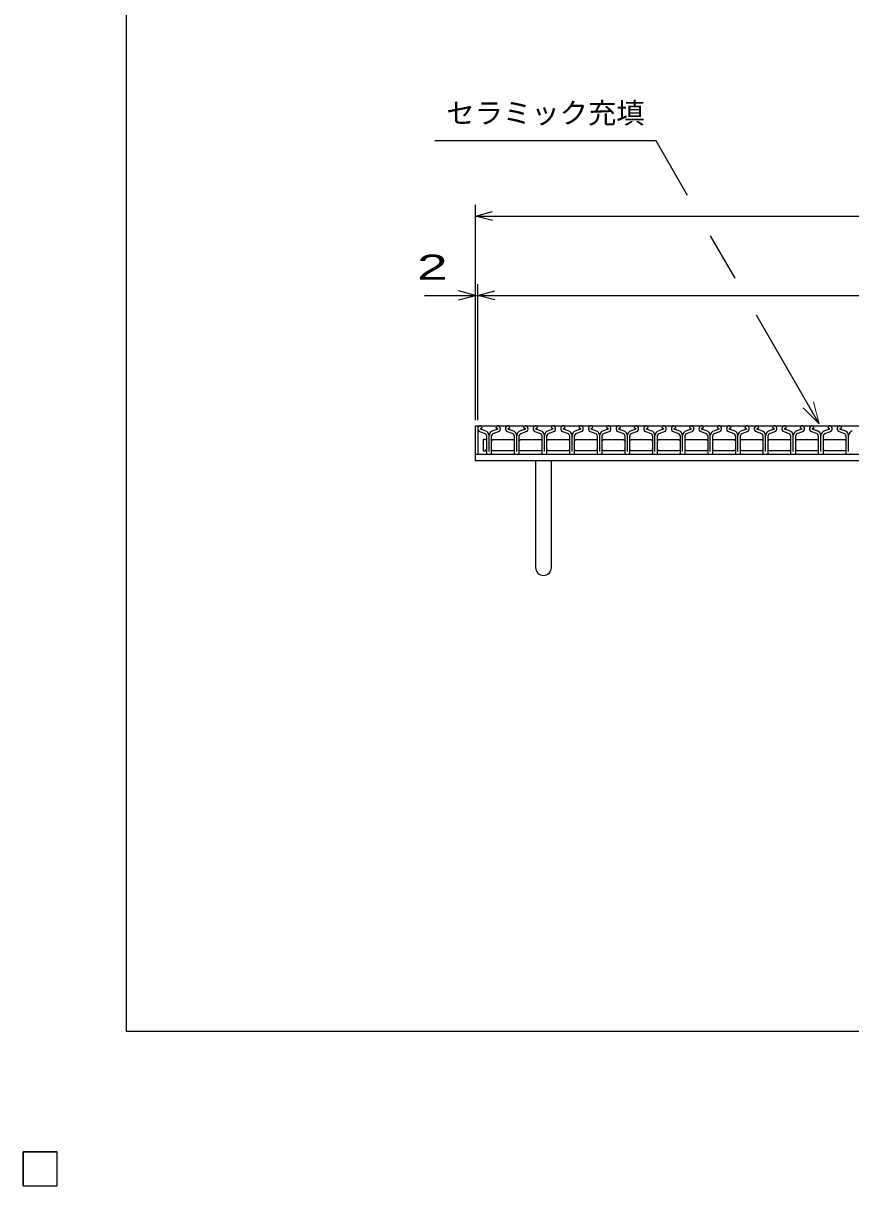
# Model space of a CAD drawing. Units: millimetres, scale not verified. Extents: x -1820 to 1731, y -1282 to 1054.
# Drawn here: x -1820 to -1090, y -1282 to -257 of the extents above; entities that cross this region are included whole.
import ezdxf
from ezdxf.enums import TextEntityAlignment as Align

# ---------------------------------------------------------------- set-up
doc = ezdxf.new("R2010")
doc.units = ezdxf.units.MM
doc.header["$LTSCALE"] = 10
for name, color, linetype, lineweight in [('0_2', 150, 'Continuous', 25), ('16', 3, 'Continuous', 25), ('19', 6, 'Continuous', 25), ('22', 2, 'Continuous', 25)]:
    doc.layers.add(name, color=color, linetype=linetype, lineweight=lineweight)
doc.styles.add('ベクトル', font='')
doc.styles.get('ベクトル').set_extended_font_data('ベクトル')

msp = doc.modelspace()

# ---------------------------------------------------------------- linework, layer by layer
at = {"layer": '0_2'}
for p, q in [((-1729, -1146.5), (-1729, 1053.5)), ((1731, -1146.5), (-1729, -1146.5))]:
    msp.add_line(p, q, dxfattribs=at)
at = {"layer": '0_2', "color": 4}
for p, q in [((-1261.71, -360.73), (-1456.71, -360.73)), ((-1233.92, -408.87), (-1261.71, -360.73)), ((-1191.86, -481.72), (-1213.48, -444.27)), ((-1117.65, -610.26), (-1172.96, -514.46))]:
    msp.add_line(p, q, dxfattribs=at)
at = {"layer": '0_2', "color": 4, "lineweight": 13}
for p, q in [((-1117.65, -610.26), (-1122.82, -590.94)), ((-1131.79, -596.11), (-1117.65, -610.26))]:
    msp.add_line(p, q, dxfattribs=at)
at = {"layer": '16'}
for p, q in [((-1419, -612), (-423, -612)), ((-1419, -612), (-1419, -637)), ((-1412.3, -616.53), (-1416.62, -615.01)), ((-1416.46, -614.31), (-1415.02, -613.61)), ((-1415.02, -613.61), (-1415.02, -613.38)), ((-1401.4, -615.01), (-1405.72, -616.53)), ((-1403, -613.38), (-1403, -613.61)), ((-1403, -613.61), (-1401.56, -614.31)), ((-1387.9, -616.53), (-1392.22, -615.01)), ((-1392.06, -614.31), (-1390.62, -613.61)), ((-1390.62, -613.61), (-1390.62, -613.38)), ((-1377, -615.01), (-1381.32, -616.53)), ((-1378.6, -613.38), (-1378.6, -613.61)), ((-1378.6, -613.61), (-1377.16, -614.31)), ((-1363.5, -616.53), (-1367.82, -615.01)), ((-1367.66, -614.31), (-1366.22, -613.61)), ((-1366.22, -613.61), (-1366.22, -613.38)), ((-1352.6, -615.01), (-1356.92, -616.53)), ((-1354.2, -613.38), (-1354.2, -613.61)), ((-1354.2, -613.61), (-1352.76, -614.31)), ((-1339.1, -616.53), (-1343.42, -615.01)), ((-1343.26, -614.31), (-1341.82, -613.61)), ((-1341.82, -613.61), (-1341.82, -613.38)), ((-1328.2, -615.01), (-1332.52, -616.53)), ((-1329.8, -613.38), (-1329.8, -613.61)), ((-1329.8, -613.61), (-1328.36, -614.31)), ((-1314.7, -616.53), (-1319.02, -615.01)), ((-1318.86, -614.31), (-1317.42, -613.61)), ((-1317.42, -613.61), (-1317.42, -613.38)), ((-1303.8, -615.01), (-1308.12, -616.53)), ((-1305.4, -613.38), (-1305.4, -613.61)), ((-1305.4, -613.61), (-1303.96, -614.31)), ((-1290.3, -616.53), (-1294.62, -615.01)), ((-1294.46, -614.31), (-1293.02, -613.61)), ((-1293.02, -613.61), (-1293.02, -613.38)), ((-1279.4, -615.01), (-1283.72, -616.53)), ((-1281, -613.38), (-1281, -613.61)), ((-1281, -613.61), (-1279.56, -614.31)), ((-1265.9, -616.53), (-1270.22, -615.01)), ((-1270.06, -614.31), (-1268.62, -613.61)), ((-1268.62, -613.61), (-1268.62, -613.38)), ((-1255, -615.01), (-1259.32, -616.53)), ((-1256.6, -613.38), (-1256.6, -613.61)), ((-1256.6, -613.61), (-1255.16, -614.31)), ((-1241.5, -616.53), (-1245.82, -615.01)), ((-1245.66, -614.31), (-1244.22, -613.61)), ((-1244.22, -613.61), (-1244.22, -613.38)), ((-1230.6, -615.01), (-1234.92, -616.53)), ((-1232.2, -613.38), (-1232.2, -613.61)), ((-1232.2, -613.61), (-1230.76, -614.31)), ((-1217.1, -616.53), (-1221.42, -615.01)), ((-1221.26, -614.31), (-1219.82, -613.61)), ((-1219.82, -613.61), (-1219.82, -613.38)), ((-1206.2, -615.01), (-1210.52, -616.53)), ((-1207.8, -613.38), (-1207.8, -613.61)), ((-1207.8, -613.61), (-1206.36, -614.31)), ((-1192.7, -616.53), (-1197.02, -615.01)), ((-1196.86, -614.31), (-1195.42, -613.61)), ((-1195.42, -613.61), (-1195.42, -613.38)), ((-1181.8, -615.01), (-1186.12, -616.53)), ((-1183.4, -613.38), (-1183.4, -613.61)), ((-1183.4, -613.61), (-1181.96, -614.31)), ((-1168.3, -616.53), (-1172.62, -615.01)), ((-1172.46, -614.31), (-1171.02, -613.61)), ((-1171.02, -613.61), (-1171.02, -613.38)), ((-1157.4, -615.01), (-1161.72, -616.53)), ((-1159, -613.38), (-1159, -613.61)), ((-1159, -613.61), (-1157.56, -614.31)), ((-1143.9, -616.53), (-1148.22, -615.01)), ((-1148.06, -614.31), (-1146.62, -613.61)), ((-1146.62, -613.61), (-1146.62, -613.38)), ((-1133, -615.01), (-1137.32, -616.53)), ((-1134.6, -613.38), (-1134.6, -613.61)), ((-1134.6, -613.61), (-1133.16, -614.31)), ((-1119.5, -616.53), (-1123.82, -615.01)), ((-1123.66, -614.31), (-1122.22, -613.61)), ((-1122.22, -613.61), (-1122.22, -613.38)), ((-1108.6, -615.01), (-1112.92, -616.53)), ((-1110.2, -613.38), (-1110.2, -613.61)), ((-1110.2, -613.61), (-1108.76, -614.31)), ((-1095.1, -616.53), (-1099.42, -615.01)), ((-1099.26, -614.31), (-1097.82, -613.61)), ((-1097.82, -613.61), (-1097.82, -613.38)), ((-1417.38, -617.18), (-1412.51, -618.89)), ((-1412.25, -624), (-1414.25, -624)), ((-1414.25, -624), (-1414.25, -634)), ((-1411.25, -625), (-1412.25, -624)), ((-1411.31, -620.59), (-1411.31, -636.31)), ((-1409, -634.71), (-1409, -620.64)), ((-1406.75, -625), (-1405.75, -624)), ((-1406.71, -636.31), (-1406.71, -620.59)), ((-1405.75, -624), (-1387.85, -624)), ((-1405.51, -618.89), (-1400.64, -617.18)), ((-1392.98, -617.18), (-1388.11, -618.89)), ((-1387.85, -624), (-1386.85, -625)), ((-1386.91, -620.59), (-1386.91, -636.31)), ((-1384.6, -634.71), (-1384.6, -620.64)), ((-1382.35, -625), (-1381.35, -624)), ((-1382.31, -636.31), (-1382.31, -620.59)), ((-1381.35, -624), (-1363.45, -624)), ((-1381.11, -618.89), (-1376.24, -617.18)), ((-1368.58, -617.18), (-1363.71, -618.89)), ((-1363.45, -624), (-1362.45, -625)), ((-1362.51, -620.59), (-1362.51, -636.31)), ((-1360.2, -634.71), (-1360.2, -620.64)), ((-1357.95, -625), (-1356.95, -624)), ((-1357.91, -636.31), (-1357.91, -620.59)), ((-1356.95, -624), (-1339.05, -624)), ((-1356.71, -618.89), (-1351.84, -617.18)), ((-1344.18, -617.18), (-1339.31, -618.89)), ((-1339.05, -624), (-1338.05, -625)), ((-1338.11, -620.59), (-1338.11, -636.31)), ((-1335.8, -634.71), (-1335.8, -620.64)), ((-1333.55, -625), (-1332.55, -624)), ((-1333.51, -636.31), (-1333.51, -620.59)), ((-1332.55, -624), (-1314.65, -624)), ((-1332.31, -618.89), (-1327.44, -617.18)), ((-1319.78, -617.18), (-1314.91, -618.89)), ((-1314.65, -624), (-1313.65, -625)), ((-1313.71, -620.59), (-1313.71, -636.31)), ((-1311.4, -634.71), (-1311.4, -620.64)), ((-1309.15, -625), (-1308.15, -624)), ((-1309.11, -636.31), (-1309.11, -620.59)), ((-1308.15, -624), (-1290.25, -624)), ((-1307.91, -618.89), (-1303.04, -617.18)), ((-1295.38, -617.18), (-1290.51, -618.89)), ((-1290.25, -624), (-1289.25, -625)), ((-1289.31, -620.59), (-1289.31, -636.31)), ((-1287, -634.71), (-1287, -620.64)), ((-1284.75, -625), (-1283.75, -624)), ((-1284.71, -636.31), (-1284.71, -620.59)), ((-1283.75, -624), (-1265.85, -624)), ((-1283.51, -618.89), (-1278.64, -617.18)), ((-1270.98, -617.18), (-1266.11, -618.89)), ((-1265.85, -624), (-1264.85, -625)), ((-1264.91, -620.59), (-1264.91, -636.31)), ((-1262.6, -634.71), (-1262.6, -620.64)), ((-1260.35, -625), (-1259.35, -624)), ((-1260.31, -636.31), (-1260.31, -620.59)), ((-1259.35, -624), (-1241.45, -624)), ((-1259.11, -618.89), (-1254.24, -617.18)), ((-1246.58, -617.18), (-1241.71, -618.89)), ((-1241.45, -624), (-1240.45, -625)), ((-1240.51, -620.59), (-1240.51, -636.31)), ((-1238.2, -634.71), (-1238.2, -620.64)), ((-1235.95, -625), (-1234.95, -624)), ((-1235.91, -636.31), (-1235.91, -620.59)), ((-1234.95, -624), (-1217.05, -624)), ((-1234.71, -618.89), (-1229.84, -617.18)), ((-1222.18, -617.18), (-1217.31, -618.89)), ((-1217.05, -624), (-1216.05, -625)), ((-1216.11, -620.59), (-1216.11, -636.31)), ((-1213.8, -634.71), (-1213.8, -620.64)), ((-1211.55, -625), (-1210.55, -624)), ((-1211.51, -636.31), (-1211.51, -620.59)), ((-1210.55, -624), (-1192.65, -624)), ((-1210.31, -618.89), (-1205.44, -617.18)), ((-1197.78, -617.18), (-1192.91, -618.89)), ((-1192.65, -624), (-1191.65, -625)), ((-1191.71, -620.59), (-1191.71, -636.31)), ((-1189.4, -634.71), (-1189.4, -620.64)), ((-1187.15, -625), (-1186.15, -624)), ((-1187.11, -636.31), (-1187.11, -620.59)), ((-1186.15, -624), (-1168.25, -624)), ((-1185.91, -618.89), (-1181.04, -617.18)), ((-1173.38, -617.18), (-1168.51, -618.89)), ((-1168.25, -624), (-1167.25, -625)), ((-1167.31, -620.59), (-1167.31, -636.31)), ((-1165, -634.71), (-1165, -620.64)), ((-1162.75, -625), (-1161.75, -624)), ((-1162.71, -636.31), (-1162.71, -620.59)), ((-1161.75, -624), (-1143.85, -624)), ((-1161.51, -618.89), (-1156.64, -617.18)), ((-1148.98, -617.18), (-1144.11, -618.89)), ((-1143.85, -624), (-1142.85, -625)), ((-1142.91, -620.59), (-1142.91, -636.31)), ((-1140.6, -634.71), (-1140.6, -620.64)), ((-1138.35, -625), (-1137.35, -624)), ((-1138.31, -636.31), (-1138.31, -620.59)), ((-1137.35, -624), (-1119.45, -624)), ((-1137.11, -618.89), (-1132.24, -617.18)), ((-1124.58, -617.18), (-1119.71, -618.89)), ((-1119.45, -624), (-1118.45, -625)), ((-1118.51, -620.59), (-1118.51, -636.31)), ((-1116.2, -634.71), (-1116.2, -620.64)), ((-1113.95, -625), (-1112.95, -624)), ((-1113.91, -636.31), (-1113.91, -620.59)), ((-1112.95, -624), (-1095.05, -624)), ((-1112.71, -618.89), (-1107.84, -617.18)), ((-1100.18, -617.18), (-1095.31, -618.89)), ((-1095.05, -624), (-1094.05, -625)), ((-1094.11, -620.59), (-1094.11, -636.31)), ((-1091.8, -634.71), (-1091.8, -620.64)), ((-1414.25, -634), (-1412.25, -634)), ((-1412.25, -634), (-1411.25, -633)), ((-1405.75, -634), (-1406.75, -633)), ((-1387.85, -634), (-1405.75, -634)), ((-1386.85, -633), (-1387.85, -634)), ((-1381.35, -634), (-1382.35, -633)), ((-1363.45, -634), (-1381.35, -634)), ((-1362.45, -633), (-1363.45, -634)), ((-1356.95, -634), (-1357.95, -633)), ((-1339.05, -634), (-1356.95, -634)), ((-1338.05, -633), (-1339.05, -634)), ((-1332.55, -634), (-1333.55, -633)), ((-1314.65, -634), (-1332.55, -634)), ((-1313.65, -633), (-1314.65, -634)), ((-1308.15, -634), (-1309.15, -633)), ((-1290.25, -634), (-1308.15, -634)), ((-1289.25, -633), (-1290.25, -634)), ((-1283.75, -634), (-1284.75, -633)), ((-1265.85, -634), (-1283.75, -634)), ((-1264.85, -633), (-1265.85, -634)), ((-1259.35, -634), (-1260.35, -633)), ((-1241.45, -634), (-1259.35, -634)), ((-1240.45, -633), (-1241.45, -634)), ((-1234.95, -634), (-1235.95, -633)), ((-1217.05, -634), (-1234.95, -634)), ((-1216.05, -633), (-1217.05, -634)), ((-1210.55, -634), (-1211.55, -633)), ((-1192.65, -634), (-1210.55, -634)), ((-1191.65, -633), (-1192.65, -634)), ((-1186.15, -634), (-1187.15, -633)), ((-1168.25, -634), (-1186.15, -634)), ((-1167.25, -633), (-1168.25, -634)), ((-1161.75, -634), (-1162.75, -633)), ((-1143.85, -634), (-1161.75, -634)), ((-1142.85, -633), (-1143.85, -634)), ((-1137.35, -634), (-1138.35, -633)), ((-1119.45, -634), (-1137.35, -634)), ((-1118.45, -633), (-1119.45, -634)), ((-1112.95, -634), (-1113.95, -633)), ((-1095.05, -634), (-1112.95, -634)), ((-1094.05, -633), (-1095.05, -634)), ((-1419, -637), (-423, -637)), ((-1410.61, -637.01), (-1407.41, -637.01)), ((-1386.21, -637.01), (-1383.01, -637.01)), ((-1361.81, -637.01), (-1358.61, -637.01)), ((-1337.41, -637.01), (-1334.21, -637.01)), ((-1313.01, -637.01), (-1309.81, -637.01)), ((-1288.61, -637.01), (-1285.41, -637.01)), ((-1264.21, -637.01), (-1261.01, -637.01)), ((-1239.81, -637.01), (-1236.61, -637.01)), ((-1215.41, -637.01), (-1212.21, -637.01)), ((-1191.01, -637.01), (-1187.81, -637.01)), ((-1166.61, -637.01), (-1163.41, -637.01)), ((-1142.21, -637.01), (-1139.01, -637.01)), ((-1117.81, -637.01), (-1114.61, -637.01)), ((-1093.41, -637.01), (-1090.21, -637.01)), ((-1820, -1252.5), (-1790, -1252.5)), ((-1820, -1282.5), (-1820, -1252.5)), ((-1820, -1252.5), (-1790, -1252.5)), ((-1820, -1282.5), (-1820, -1252.5)), ((-1820, -1252.5), (-1790, -1252.5)), ((-1820, -1282.5), (-1820, -1252.5)), ((-1820, -1252.5), (-1790, -1252.5)), ((-1820, -1282.5), (-1820, -1252.5)), ((-1820, -1252.5), (-1790, -1252.5)), ((-1820, -1282.5), (-1820, -1252.5)), ((-1790, -1282.5), (-1790, -1252.5)), ((-1790, -1282.5), (-1790, -1252.5)), ((-1790, -1282.5), (-1790, -1252.5)), ((-1790, -1282.5), (-1790, -1252.5)), ((-1790, -1282.5), (-1790, -1252.5)), ((-1820, -1282.5), (-1790, -1282.5)), ((-1820, -1282.5), (-1790, -1282.5)), ((-1820, -1282.5), (-1790, -1282.5)), ((-1820, -1282.5), (-1790, -1282.5)), ((-1820, -1282.5), (-1790, -1282.5))]:
    msp.add_line(p, q, dxfattribs=at)
for centre, radius, start, end in [((-1416.31, -614.7), 2.7, 90.98, 246.68), ((-1416.29, -614.72), 0.44, 111.91, 222.33), ((-1416.47, -613.45), 1.45, 2.5, 85.55), ((-1401.55, -613.45), 1.45, 94.45, 177.5), ((-1401.71, -614.7), 2.7, 293.32, 89.02002), ((-1401.73, -614.72), 0.44, 317.67, 68.08999), ((-1391.91, -614.7), 2.7, 90.98, 246.68), ((-1391.89, -614.72), 0.44, 111.91, 222.33), ((-1392.07, -613.45), 1.45, 2.5, 85.55), ((-1377.15, -613.45), 1.45, 94.45, 177.5), ((-1377.31, -614.7), 2.7, 293.32, 89.02002), ((-1377.33, -614.72), 0.44, 317.67, 68.08999), ((-1367.51, -614.7), 2.7, 90.98, 246.68), ((-1367.49, -614.72), 0.44, 111.91, 222.33), ((-1367.67, -613.45), 1.45, 2.5, 85.55), ((-1352.75, -613.45), 1.45, 94.45, 177.5), ((-1352.91, -614.7), 2.7, 293.32, 89.02002), ((-1352.93, -614.72), 0.44, 317.67, 68.08999), ((-1343.11, -614.7), 2.7, 90.98, 246.68), ((-1343.09, -614.72), 0.44, 111.91, 222.33), ((-1343.27, -613.45), 1.45, 2.5, 85.55), ((-1328.35, -613.45), 1.45, 94.45, 177.5), ((-1328.51, -614.7), 2.7, 293.32, 89.02002), ((-1328.53, -614.72), 0.44, 317.67, 68.08999), ((-1318.71, -614.7), 2.7, 90.98, 246.68), ((-1318.69, -614.72), 0.44, 111.91, 222.33), ((-1318.87, -613.45), 1.45, 2.5, 85.55), ((-1303.95, -613.45), 1.45, 94.45, 177.5), ((-1304.11, -614.7), 2.7, 293.32, 89.02002), ((-1304.13, -614.72), 0.44, 317.67, 68.08999), ((-1294.31, -614.7), 2.7, 90.98, 246.68), ((-1294.29, -614.72), 0.44, 111.91, 222.33), ((-1294.47, -613.45), 1.45, 2.5, 85.55), ((-1279.55, -613.45), 1.45, 94.45, 177.5), ((-1279.71, -614.7), 2.7, 293.32, 89.02002), ((-1279.73, -614.72), 0.44, 317.67, 68.08999), ((-1269.91, -614.7), 2.7, 90.98, 246.68), ((-1269.89, -614.72), 0.44, 111.91, 222.33), ((-1270.07, -613.45), 1.45, 2.5, 85.55), ((-1255.15, -613.45), 1.45, 94.45, 177.5), ((-1255.31, -614.7), 2.7, 293.32, 89.02002), ((-1255.33, -614.72), 0.44, 317.67, 68.08999), ((-1245.51, -614.7), 2.7, 90.98, 246.68), ((-1245.49, -614.72), 0.44, 111.91, 222.33), ((-1245.67, -613.45), 1.45, 2.5, 85.55), ((-1230.75, -613.45), 1.45, 94.45, 177.5), ((-1230.91, -614.7), 2.7, 293.32, 89.02002), ((-1230.93, -614.72), 0.44, 317.67, 68.08999), ((-1221.11, -614.7), 2.7, 90.98, 246.68), ((-1221.09, -614.72), 0.44, 111.91, 222.33), ((-1221.27, -613.45), 1.45, 2.5, 85.55), ((-1206.35, -613.45), 1.45, 94.45, 177.5), ((-1206.51, -614.7), 2.7, 293.32, 89.02002), ((-1206.53, -614.72), 0.44, 317.67, 68.08999), ((-1196.71, -614.7), 2.7, 90.98, 246.68), ((-1196.69, -614.72), 0.44, 111.91, 222.33), ((-1196.87, -613.45), 1.45, 2.5, 85.55), ((-1181.95, -613.45), 1.45, 94.45, 177.5), ((-1182.11, -614.7), 2.7, 293.32, 89.02002), ((-1182.13, -614.72), 0.44, 317.67, 68.08999), ((-1172.31, -614.7), 2.7, 90.98, 246.68), ((-1172.29, -614.72), 0.44, 111.91, 222.33), ((-1172.47, -613.45), 1.45, 2.5, 85.55), ((-1157.55, -613.45), 1.45, 94.45, 177.5), ((-1157.71, -614.7), 2.7, 293.32, 89.02002), ((-1157.73, -614.72), 0.44, 317.67, 68.08999), ((-1147.91, -614.7), 2.7, 90.98, 246.68), ((-1147.89, -614.72), 0.44, 111.91, 222.33), ((-1148.07, -613.45), 1.45, 2.5, 85.55), ((-1133.15, -613.45), 1.45, 94.45, 177.5), ((-1133.31, -614.7), 2.7, 293.32, 89.02002), ((-1133.33, -614.72), 0.44, 317.67, 68.08999), ((-1123.51, -614.7), 2.7, 90.98, 246.68), ((-1123.49, -614.72), 0.44, 111.91, 222.33), ((-1123.67, -613.45), 1.45, 2.5, 85.55), ((-1108.75, -613.45), 1.45, 94.45, 177.5), ((-1108.91, -614.7), 2.7, 293.32, 89.02002), ((-1108.93, -614.72), 0.44, 317.67, 68.08999), ((-1099.11, -614.7), 2.7, 90.98, 246.68), ((-1099.09, -614.72), 0.44, 111.91, 222.33), ((-1099.27, -613.45), 1.45, 2.5, 85.55), ((-1413.11, -620.59), 1.8, 0, 70.58), ((-1413.59, -620.94), 4.6, 3.78, 73.7), ((-1404.43, -620.94), 4.6, 106.3, 176.22), ((-1404.91, -620.59), 1.8, 109.42, 180), ((-1388.71, -620.59), 1.8, 0, 70.58), ((-1389.19, -620.94), 4.6, 3.78, 73.7), ((-1380.03, -620.94), 4.6, 106.3, 176.22), ((-1380.51, -620.59), 1.8, 109.42, 180), ((-1364.31, -620.59), 1.8, 0, 70.58), ((-1364.79, -620.94), 4.6, 3.78, 73.7), ((-1355.63, -620.94), 4.6, 106.3, 176.22), ((-1356.11, -620.59), 1.8, 109.42, 180), ((-1339.91, -620.59), 1.8, 0, 70.58), ((-1340.39, -620.94), 4.6, 3.78, 73.7), ((-1331.23, -620.94), 4.6, 106.3, 176.22), ((-1331.71, -620.59), 1.8, 109.42, 180), ((-1315.51, -620.59), 1.8, 0, 70.58), ((-1315.99, -620.94), 4.6, 3.78, 73.7), ((-1306.83, -620.94), 4.6, 106.3, 176.22), ((-1307.31, -620.59), 1.8, 109.42, 180), ((-1291.11, -620.59), 1.8, 0, 70.58), ((-1291.59, -620.94), 4.6, 3.78, 73.7), ((-1282.43, -620.94), 4.6, 106.3, 176.22), ((-1282.91, -620.59), 1.8, 109.42, 180), ((-1266.71, -620.59), 1.8, 0, 70.58), ((-1267.19, -620.94), 4.6, 3.78, 73.7), ((-1258.03, -620.94), 4.6, 106.3, 176.22), ((-1258.51, -620.59), 1.8, 109.42, 180), ((-1242.31, -620.59), 1.8, 0, 70.58), ((-1242.79, -620.94), 4.6, 3.78, 73.7), ((-1233.63, -620.94), 4.6, 106.3, 176.22), ((-1234.11, -620.59), 1.8, 109.42, 180), ((-1217.91, -620.59), 1.8, 0, 70.58), ((-1218.39, -620.94), 4.6, 3.78, 73.7), ((-1209.23, -620.94), 4.6, 106.3, 176.22), ((-1209.71, -620.59), 1.8, 109.42, 180), ((-1193.51, -620.59), 1.8, 0, 70.58), ((-1193.99, -620.94), 4.6, 3.78, 73.7), ((-1184.83, -620.94), 4.6, 106.3, 176.22), ((-1185.31, -620.59), 1.8, 109.42, 180), ((-1169.11, -620.59), 1.8, 0, 70.58), ((-1169.59, -620.94), 4.6, 3.78, 73.7), ((-1160.43, -620.94), 4.6, 106.3, 176.22), ((-1160.91, -620.59), 1.8, 109.42, 180), ((-1144.71, -620.59), 1.8, 0, 70.58), ((-1145.19, -620.94), 4.6, 3.78, 73.7), ((-1136.03, -620.94), 4.6, 106.3, 176.22), ((-1136.51, -620.59), 1.8, 109.42, 180), ((-1120.31, -620.59), 1.8, 0, 70.58), ((-1120.79, -620.94), 4.6, 3.78, 73.7), ((-1111.63, -620.94), 4.6, 106.3, 176.22), ((-1112.11, -620.59), 1.8, 109.42, 180), ((-1095.91, -620.59), 1.8, 0, 70.58), ((-1096.39, -620.94), 4.6, 3.78, 73.7), ((-1087.23, -620.94), 4.6, 106.3, 176.22), ((-1410.61, -636.31), 0.7, 180, 270), ((-1407.41, -636.31), 0.7, 270, 0), ((-1386.21, -636.31), 0.7, 180, 270), ((-1383.01, -636.31), 0.7, 270, 0), ((-1361.81, -636.31), 0.7, 180, 270), ((-1358.61, -636.31), 0.7, 270, 0), ((-1337.41, -636.31), 0.7, 180, 270), ((-1334.21, -636.31), 0.7, 270, 0), ((-1313.01, -636.31), 0.7, 180, 270), ((-1309.81, -636.31), 0.7, 270, 0), ((-1288.61, -636.31), 0.7, 180, 270), ((-1285.41, -636.31), 0.7, 270, 0), ((-1264.21, -636.31), 0.7, 180, 270), ((-1261.01, -636.31), 0.7, 270, 0), ((-1239.81, -636.31), 0.7, 180, 270), ((-1236.61, -636.31), 0.7, 270, 0), ((-1215.41, -636.31), 0.7, 180, 270), ((-1212.21, -636.31), 0.7, 270, 0), ((-1191.01, -636.31), 0.7, 180, 270), ((-1187.81, -636.31), 0.7, 270, 0), ((-1166.61, -636.31), 0.7, 180, 270), ((-1163.41, -636.31), 0.7, 270, 0), ((-1142.21, -636.31), 0.7, 180, 270), ((-1139.01, -636.31), 0.7, 270, 0), ((-1117.81, -636.31), 0.7, 180, 270), ((-1114.61, -636.31), 0.7, 270, 0), ((-1093.41, -636.31), 0.7, 180, 270), ((-1090.21, -636.31), 0.7, 270, 0)]:
    msp.add_arc(centre, radius, start, end, dxfattribs=at)
at = {"layer": '19'}
for p, q in [((-1421, -637), (-1421, -612)), ((-1421, -612), (-1419, -612)), ((-1421, -637), (-421, -637)), ((-1421, -643), (-1421, -637)), ((-421, -643), (-1421, -643)), ((-1368, -643), (-1368, -737)), ((-1354, -737), (-1354, -643))]:
    msp.add_line(p, q, dxfattribs=at)
msp.add_arc((-1361, -737), 7, 180, 0, dxfattribs=at)
at = {"layer": '22', "color": 4}
for p, q in [((-1421, -607), (-1421, -417)), ((-1421, -427), (-1406, -423)), ((-1406, -431), (-1421, -427)), ((-1421, -427), (-421, -427)), ((-1421, -607), (-1421, -487)), ((-1419, -607), (-1419, -487)), ((-1466, -497), (-1421, -497)), ((-1421, -497), (-1436, -493)), ((-1436, -501), (-1421, -497)), ((-1421, -497), (-1419, -497)), ((-1419, -497), (-1404, -493)), ((-1404, -501), (-1419, -497)), ((-1419, -497), (-423, -497))]:
    msp.add_line(p, q, dxfattribs=at)
at = {"layer": '22'}
for p, q in [((-1790, -1252.5), (-1820, -1252.5)), ((-1820, -1252.5), (-1820, -1282.5)), ((-1790, -1252.5), (-1820, -1252.5)), ((-1820, -1252.5), (-1820, -1282.5)), ((-1790, -1252.5), (-1820, -1252.5)), ((-1820, -1252.5), (-1820, -1282.5)), ((-1790, -1282.5), (-1790, -1252.5)), ((-1790, -1282.5), (-1790, -1252.5)), ((-1790, -1282.5), (-1790, -1252.5)), ((-1820, -1282.5), (-1790, -1282.5)), ((-1820, -1282.5), (-1790, -1282.5)), ((-1820, -1282.5), (-1790, -1282.5))]:
    msp.add_line(p, q, dxfattribs=at)

# ---------------------------------------------------------------- texts
at = {"layer": '0_2', "color": 2, "style": 'ベクトル'}
msp.add_text('セラミック充填', height=18.33, dxfattribs=at).set_placement((-1271.71, -350.73), align=Align.BOTTOM_RIGHT)
at = {"layer": '22', "style": 'ベクトル', "width": 1.65}
msp.add_text(' 2 ', height=21.99, dxfattribs=at).set_placement((-1486, -472), align=Align.MIDDLE_LEFT)

doc.saveas('drawing.dxf')
